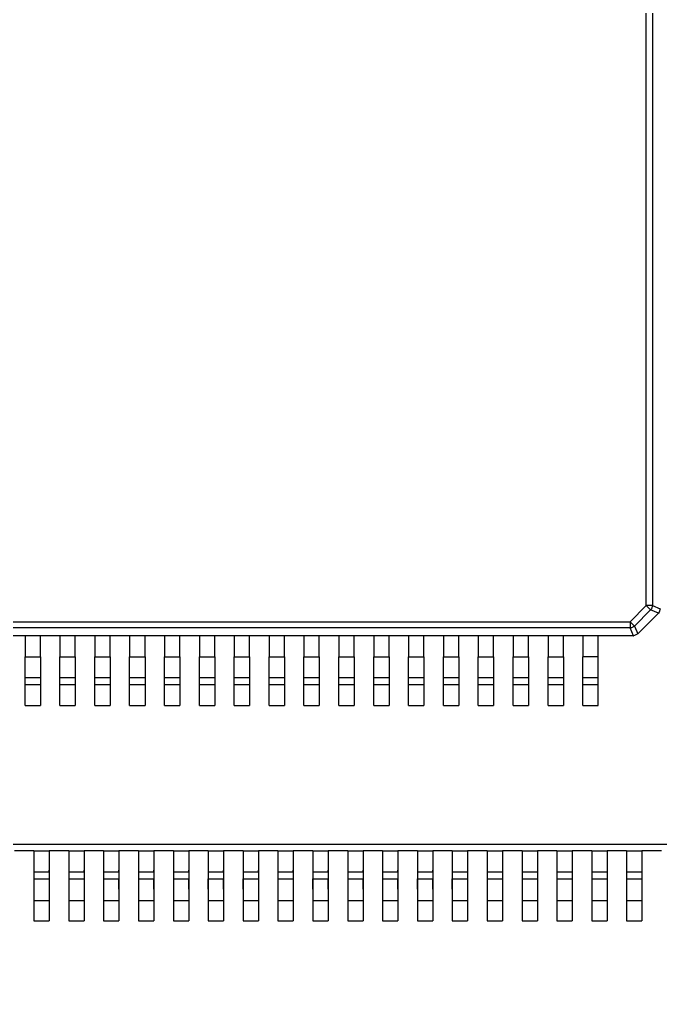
# Model space of a CAD drawing. Extents: x -54 to 54, y -54 to 54.
# Drawn here: x -30.45 to -21.27, y -7.08 to 7.07 of the extents above; entities that cross this region are included whole.
import ezdxf

# ---------------------------------------------------------------- set-up
doc = ezdxf.new("R2010")
doc.units = 0
doc.layers.get('0').update_dxf_attribs({"linetype": 'continuous'})

# ---------------------------------------------------------------- blocks, each defined once
blk = doc.blocks.new('PART__FEATURE102')
at = {"color": 0}
for p, q in [((-21.465, -1.332), (-21.465, 11.802)), ((-21.377, 11.802), (-21.377, -1.332)), ((-21.698, -1.565), (-21.465, -1.332)), ((-21.403, -1.394), (-21.636, -1.627)), ((-21.291, -1.441), (-21.403, -1.394)), ((-21.377, -1.332), (-21.265, -1.379)), ((-21.291, -1.441), (-21.589, -1.739)), ((-34.832, -1.565), (-21.698, -1.565)), ((-21.698, -1.653), (-34.832, -1.653)), ((-21.651, -1.765), (-21.698, -1.653)), ((-21.636, -1.627), (-21.589, -1.739)), ((-30.375, -1.765), (-30.655, -1.765)), ((-30.155, -1.765), (-30.375, -1.765)), ((-30.375, -1.765), (-30.375, -2.065)), ((-30.155, -2.065), (-30.155, -1.765)), ((-29.875, -1.765), (-30.155, -1.765)), ((-29.655, -1.765), (-29.875, -1.765)), ((-29.875, -1.765), (-29.875, -2.065)), ((-29.655, -2.065), (-29.655, -1.765)), ((-29.375, -1.765), (-29.655, -1.765)), ((-29.155, -1.765), (-29.375, -1.765)), ((-29.375, -1.765), (-29.375, -2.065)), ((-29.155, -2.065), (-29.155, -1.765)), ((-28.875, -1.765), (-29.155, -1.765)), ((-28.655, -1.765), (-28.875, -1.765)), ((-28.875, -1.765), (-28.875, -2.065)), ((-28.655, -2.065), (-28.655, -1.765)), ((-28.375, -1.765), (-28.655, -1.765)), ((-28.155, -1.765), (-28.375, -1.765)), ((-28.375, -1.765), (-28.375, -2.065)), ((-28.155, -2.065), (-28.155, -1.765)), ((-27.875, -1.765), (-28.155, -1.765)), ((-27.655, -1.765), (-27.875, -1.765)), ((-27.875, -1.765), (-27.875, -2.065)), ((-27.655, -2.065), (-27.655, -1.765)), ((-27.375, -1.765), (-27.655, -1.765)), ((-27.155, -1.765), (-27.375, -1.765)), ((-27.375, -1.765), (-27.375, -2.065)), ((-27.155, -2.065), (-27.155, -1.765)), ((-26.875, -1.765), (-27.155, -1.765)), ((-26.655, -1.765), (-26.875, -1.765)), ((-26.875, -1.765), (-26.875, -2.065)), ((-26.655, -2.065), (-26.655, -1.765)), ((-26.375, -1.765), (-26.655, -1.765)), ((-26.155, -1.765), (-26.375, -1.765)), ((-26.375, -1.765), (-26.375, -2.065)), ((-26.155, -2.065), (-26.155, -1.765)), ((-25.875, -1.765), (-26.155, -1.765)), ((-25.655, -1.765), (-25.875, -1.765)), ((-25.875, -1.765), (-25.875, -2.065)), ((-25.655, -2.065), (-25.655, -1.765)), ((-25.375, -1.765), (-25.655, -1.765)), ((-25.155, -1.765), (-25.375, -1.765)), ((-25.375, -1.765), (-25.375, -2.065)), ((-25.155, -2.065), (-25.155, -1.765)), ((-24.875, -1.765), (-25.155, -1.765)), ((-24.655, -1.765), (-24.875, -1.765)), ((-24.875, -1.765), (-24.875, -2.065)), ((-24.655, -2.065), (-24.655, -1.765)), ((-24.375, -1.765), (-24.655, -1.765)), ((-24.155, -1.765), (-24.375, -1.765)), ((-24.375, -1.765), (-24.375, -2.065)), ((-24.155, -2.065), (-24.155, -1.765)), ((-23.875, -1.765), (-24.155, -1.765)), ((-23.655, -1.765), (-23.875, -1.765)), ((-23.875, -1.765), (-23.875, -2.065)), ((-23.655, -2.065), (-23.655, -1.765)), ((-23.375, -1.765), (-23.655, -1.765)), ((-23.155, -1.765), (-23.375, -1.765)), ((-23.375, -1.765), (-23.375, -2.065)), ((-23.155, -2.065), (-23.155, -1.765)), ((-22.875, -1.765), (-23.155, -1.765)), ((-22.655, -1.765), (-22.875, -1.765)), ((-22.875, -1.765), (-22.875, -2.065)), ((-22.655, -2.065), (-22.655, -1.765)), ((-22.375, -1.765), (-22.655, -1.765)), ((-22.155, -1.765), (-22.375, -1.765)), ((-22.375, -1.765), (-22.375, -2.065)), ((-22.155, -2.065), (-22.155, -1.765)), ((-21.652, -1.765), (-22.155, -1.765)), ((-30.375, -2.065), (-30.155, -2.065)), ((-29.875, -2.065), (-29.655, -2.065)), ((-29.375, -2.065), (-29.155, -2.065)), ((-28.875, -2.065), (-28.655, -2.065)), ((-28.375, -2.065), (-28.155, -2.065)), ((-27.875, -2.065), (-27.655, -2.065)), ((-27.375, -2.065), (-27.155, -2.065)), ((-26.875, -2.065), (-26.655, -2.065)), ((-26.375, -2.065), (-26.155, -2.065)), ((-25.875, -2.065), (-25.655, -2.065)), ((-25.375, -2.065), (-25.155, -2.065)), ((-24.875, -2.065), (-24.655, -2.065)), ((-24.375, -2.065), (-24.155, -2.065)), ((-23.875, -2.065), (-23.655, -2.065)), ((-23.375, -2.065), (-23.155, -2.065)), ((-22.875, -2.065), (-22.655, -2.065)), ((-22.155, -2.065), (-22.375, -2.065)), ((-30.375, -2.365), (-30.155, -2.365)), ((-29.875, -2.365), (-29.655, -2.365)), ((-29.375, -2.365), (-29.155, -2.365)), ((-28.875, -2.365), (-28.655, -2.365)), ((-28.375, -2.365), (-28.155, -2.365)), ((-27.875, -2.365), (-27.655, -2.365)), ((-27.375, -2.365), (-27.155, -2.365)), ((-26.875, -2.365), (-26.655, -2.365)), ((-26.375, -2.365), (-26.155, -2.365)), ((-25.875, -2.365), (-25.655, -2.365)), ((-25.375, -2.365), (-25.155, -2.365)), ((-24.875, -2.365), (-24.655, -2.365)), ((-24.375, -2.365), (-24.155, -2.365)), ((-23.875, -2.365), (-23.655, -2.365)), ((-23.375, -2.365), (-23.155, -2.365)), ((-23.375, -2.365), (-23.155, -2.365)), ((-22.875, -2.365), (-22.655, -2.365)), ((-22.875, -2.365), (-22.655, -2.365)), ((-22.375, -2.365), (-22.155, -2.365)), ((-22.375, -2.365), (-22.155, -2.365)), ((-30.375, -2.765), (-30.375, -2.465)), ((-30.375, -2.465), (-30.155, -2.465)), ((-30.155, -2.465), (-30.155, -2.765)), ((-29.875, -2.765), (-29.875, -2.465)), ((-29.875, -2.465), (-29.655, -2.465)), ((-29.655, -2.465), (-29.655, -2.765)), ((-29.375, -2.765), (-29.375, -2.465)), ((-29.375, -2.465), (-29.155, -2.465)), ((-29.155, -2.465), (-29.155, -2.765)), ((-28.875, -2.765), (-28.875, -2.465)), ((-28.875, -2.465), (-28.655, -2.465)), ((-28.655, -2.465), (-28.655, -2.765)), ((-28.375, -2.765), (-28.375, -2.465)), ((-28.375, -2.465), (-28.155, -2.465)), ((-28.155, -2.465), (-28.155, -2.765)), ((-27.875, -2.765), (-27.875, -2.465)), ((-27.875, -2.465), (-27.655, -2.465)), ((-27.655, -2.465), (-27.655, -2.765)), ((-27.375, -2.765), (-27.375, -2.465)), ((-27.375, -2.465), (-27.155, -2.465)), ((-27.155, -2.465), (-27.155, -2.765)), ((-26.875, -2.765), (-26.875, -2.465)), ((-26.875, -2.465), (-26.655, -2.465)), ((-26.655, -2.465), (-26.655, -2.765)), ((-26.375, -2.765), (-26.375, -2.465)), ((-26.375, -2.465), (-26.155, -2.465)), ((-26.155, -2.465), (-26.155, -2.765)), ((-25.875, -2.765), (-25.875, -2.465)), ((-25.875, -2.465), (-25.655, -2.465)), ((-25.655, -2.465), (-25.655, -2.765)), ((-25.375, -2.765), (-25.375, -2.465)), ((-25.375, -2.465), (-25.155, -2.465)), ((-25.155, -2.465), (-25.155, -2.765)), ((-24.875, -2.765), (-24.875, -2.465)), ((-24.875, -2.465), (-24.655, -2.465)), ((-24.655, -2.465), (-24.655, -2.765)), ((-24.375, -2.765), (-24.375, -2.465)), ((-24.375, -2.465), (-24.155, -2.465)), ((-24.155, -2.465), (-24.155, -2.765)), ((-23.875, -2.765), (-23.875, -2.465)), ((-23.875, -2.465), (-23.655, -2.465)), ((-23.655, -2.465), (-23.655, -2.765)), ((-23.375, -2.765), (-23.375, -2.465)), ((-23.375, -2.465), (-23.155, -2.465)), ((-23.155, -2.465), (-23.155, -2.765)), ((-22.875, -2.765), (-22.875, -2.465)), ((-22.875, -2.465), (-22.655, -2.465)), ((-22.655, -2.465), (-22.655, -2.765)), ((-22.375, -2.765), (-22.375, -2.465)), ((-22.375, -2.465), (-22.155, -2.465)), ((-22.155, -2.765), (-22.155, -2.465)), ((-30.375, -2.765), (-30.155, -2.765)), ((-29.875, -2.765), (-29.655, -2.765)), ((-29.375, -2.765), (-29.155, -2.765)), ((-28.875, -2.765), (-28.655, -2.765)), ((-28.375, -2.765), (-28.155, -2.765)), ((-27.875, -2.765), (-27.655, -2.765)), ((-27.375, -2.765), (-27.155, -2.765)), ((-26.875, -2.765), (-26.655, -2.765)), ((-26.375, -2.765), (-26.155, -2.765)), ((-25.875, -2.765), (-25.655, -2.765)), ((-25.375, -2.765), (-25.155, -2.765)), ((-24.875, -2.765), (-24.655, -2.765)), ((-24.375, -2.765), (-24.155, -2.765)), ((-23.875, -2.765), (-23.655, -2.765)), ((-23.375, -2.765), (-23.155, -2.765)), ((-22.875, -2.765), (-22.655, -2.765)), ((-22.375, -2.765), (-22.155, -2.765))]:
    blk.add_line(p, q, dxfattribs=at)
for points in [[(-21.377, -1.332), (-21.427, -1.332), (-21.465, -1.332)], [(-21.465, -1.332), (-21.43, -1.367), (-21.403, -1.394)], [(-21.377, -1.332), (-21.391, -1.379), (-21.403, -1.394)], [(-21.265, -1.379), (-21.279, -1.426), (-21.291, -1.441)], [(-21.265, -1.379), (-21.265, -1.378)], [(-21.291, -1.441), (-21.291, -1.441)], [(-21.698, -1.565), (-21.698, -1.615), (-21.698, -1.653)], [(-21.636, -1.627), (-21.671, -1.591), (-21.698, -1.565)], [(-21.636, -1.627), (-21.679, -1.65), (-21.698, -1.653)], [(-21.652, -1.765), (-21.651, -1.765)], [(-21.589, -1.739), (-21.633, -1.763), (-21.651, -1.765)], [(-21.589, -1.739), (-21.589, -1.739)], [(-30.375, -2.365), (-30.375, -2.315), (-30.375, -2.265), (-30.375, -2.215), (-30.375, -2.165), (-30.375, -2.115), (-30.375, -2.065)], [(-30.155, -2.065), (-30.155, -2.115), (-30.155, -2.165), (-30.155, -2.215), (-30.155, -2.265), (-30.155, -2.315), (-30.155, -2.365)], [(-29.875, -2.365), (-29.875, -2.315), (-29.875, -2.265), (-29.875, -2.215), (-29.875, -2.165), (-29.875, -2.115), (-29.875, -2.065)], [(-29.655, -2.065), (-29.655, -2.115), (-29.655, -2.165), (-29.655, -2.215), (-29.655, -2.265), (-29.655, -2.315), (-29.655, -2.365)], [(-29.375, -2.365), (-29.375, -2.315), (-29.375, -2.265), (-29.375, -2.215), (-29.375, -2.165), (-29.375, -2.115), (-29.375, -2.065)], [(-29.155, -2.065), (-29.155, -2.115), (-29.155, -2.165), (-29.155, -2.215), (-29.155, -2.265), (-29.155, -2.315), (-29.155, -2.365)], [(-28.875, -2.365), (-28.875, -2.315), (-28.875, -2.265), (-28.875, -2.215), (-28.875, -2.165), (-28.875, -2.115), (-28.875, -2.065)], [(-28.655, -2.065), (-28.655, -2.115), (-28.655, -2.165), (-28.655, -2.215), (-28.655, -2.265), (-28.655, -2.315), (-28.655, -2.365)], [(-28.375, -2.365), (-28.375, -2.315), (-28.375, -2.265), (-28.375, -2.215), (-28.375, -2.165), (-28.375, -2.115), (-28.375, -2.065)], [(-28.155, -2.065), (-28.155, -2.115), (-28.155, -2.165), (-28.155, -2.215), (-28.155, -2.265), (-28.155, -2.315), (-28.155, -2.365)], [(-27.875, -2.365), (-27.875, -2.315), (-27.875, -2.265), (-27.875, -2.215), (-27.875, -2.165), (-27.875, -2.115), (-27.875, -2.065)], [(-27.655, -2.065), (-27.655, -2.115), (-27.655, -2.165), (-27.655, -2.215), (-27.655, -2.265), (-27.655, -2.315), (-27.655, -2.365)], [(-27.375, -2.365), (-27.375, -2.315), (-27.375, -2.265), (-27.375, -2.215), (-27.375, -2.165), (-27.375, -2.115), (-27.375, -2.065)], [(-27.155, -2.065), (-27.155, -2.115), (-27.155, -2.165), (-27.155, -2.215), (-27.155, -2.265), (-27.155, -2.315), (-27.155, -2.365)], [(-26.875, -2.365), (-26.875, -2.315), (-26.875, -2.265), (-26.875, -2.215), (-26.875, -2.165), (-26.875, -2.115), (-26.875, -2.065)], [(-26.655, -2.065), (-26.655, -2.115), (-26.655, -2.165), (-26.655, -2.215), (-26.655, -2.265), (-26.655, -2.315), (-26.655, -2.365)], [(-26.375, -2.365), (-26.375, -2.315), (-26.375, -2.265), (-26.375, -2.215), (-26.375, -2.165), (-26.375, -2.115), (-26.375, -2.065)], [(-26.155, -2.065), (-26.155, -2.115), (-26.155, -2.165), (-26.155, -2.215), (-26.155, -2.265), (-26.155, -2.315), (-26.155, -2.365)], [(-25.875, -2.365), (-25.875, -2.315), (-25.875, -2.265), (-25.875, -2.215), (-25.875, -2.165), (-25.875, -2.115), (-25.875, -2.065)], [(-25.655, -2.065), (-25.655, -2.115), (-25.655, -2.165), (-25.655, -2.215), (-25.655, -2.265), (-25.655, -2.315), (-25.655, -2.365)], [(-25.375, -2.365), (-25.375, -2.315), (-25.375, -2.265), (-25.375, -2.215), (-25.375, -2.165), (-25.375, -2.115), (-25.375, -2.065)], [(-25.155, -2.065), (-25.155, -2.115), (-25.155, -2.165), (-25.155, -2.215), (-25.155, -2.265), (-25.155, -2.315), (-25.155, -2.365)], [(-24.875, -2.365), (-24.875, -2.315), (-24.875, -2.265), (-24.875, -2.215), (-24.875, -2.165), (-24.875, -2.115), (-24.875, -2.065)], [(-24.655, -2.065), (-24.655, -2.115), (-24.655, -2.165), (-24.655, -2.215), (-24.655, -2.265), (-24.655, -2.315), (-24.655, -2.365)], [(-24.375, -2.365), (-24.375, -2.315), (-24.375, -2.265), (-24.375, -2.215), (-24.375, -2.165), (-24.375, -2.115), (-24.375, -2.065)], [(-24.155, -2.065), (-24.155, -2.115), (-24.155, -2.165), (-24.155, -2.215), (-24.155, -2.265), (-24.155, -2.315), (-24.155, -2.365)], [(-23.875, -2.365), (-23.875, -2.315), (-23.875, -2.265), (-23.875, -2.215), (-23.875, -2.165), (-23.875, -2.115), (-23.875, -2.065)], [(-23.655, -2.065), (-23.655, -2.115), (-23.655, -2.165), (-23.655, -2.215), (-23.655, -2.265), (-23.655, -2.315), (-23.655, -2.365)], [(-23.375, -2.365), (-23.375, -2.315), (-23.375, -2.265), (-23.375, -2.215), (-23.375, -2.165), (-23.375, -2.115), (-23.375, -2.065)], [(-23.155, -2.065), (-23.155, -2.115), (-23.155, -2.165), (-23.155, -2.215), (-23.155, -2.265), (-23.155, -2.315), (-23.155, -2.365)], [(-22.875, -2.365), (-22.875, -2.315), (-22.875, -2.265), (-22.875, -2.215), (-22.875, -2.165), (-22.875, -2.115), (-22.875, -2.065)], [(-22.655, -2.065), (-22.655, -2.115), (-22.655, -2.165), (-22.655, -2.215), (-22.655, -2.265), (-22.655, -2.315), (-22.655, -2.365)], [(-22.375, -2.365), (-22.375, -2.315), (-22.375, -2.265), (-22.375, -2.215), (-22.375, -2.165), (-22.375, -2.115), (-22.375, -2.065)], [(-22.155, -2.365), (-22.155, -2.315), (-22.155, -2.265), (-22.155, -2.215), (-22.155, -2.165), (-22.155, -2.115), (-22.155, -2.065)], [(-30.375, -2.465), (-30.375, -2.415), (-30.375, -2.365)], [(-30.155, -2.365), (-30.155, -2.415), (-30.155, -2.465)], [(-29.875, -2.465), (-29.875, -2.415), (-29.875, -2.365)], [(-29.655, -2.365), (-29.655, -2.415), (-29.655, -2.465)], [(-29.375, -2.465), (-29.375, -2.415), (-29.375, -2.365)], [(-29.155, -2.365), (-29.155, -2.415), (-29.155, -2.465)], [(-28.875, -2.465), (-28.875, -2.415), (-28.875, -2.365)], [(-28.655, -2.365), (-28.655, -2.415), (-28.655, -2.465)], [(-28.375, -2.465), (-28.375, -2.415), (-28.375, -2.365)], [(-28.155, -2.365), (-28.155, -2.415), (-28.155, -2.465)], [(-27.875, -2.465), (-27.875, -2.415), (-27.875, -2.365)], [(-27.655, -2.365), (-27.655, -2.415), (-27.655, -2.465)], [(-27.375, -2.465), (-27.375, -2.415), (-27.375, -2.365)], [(-27.155, -2.365), (-27.155, -2.415), (-27.155, -2.465)], [(-26.875, -2.465), (-26.875, -2.415), (-26.875, -2.365)], [(-26.655, -2.365), (-26.655, -2.415), (-26.655, -2.465)], [(-26.375, -2.465), (-26.375, -2.415), (-26.375, -2.365)], [(-26.155, -2.365), (-26.155, -2.415), (-26.155, -2.465)], [(-25.875, -2.465), (-25.875, -2.415), (-25.875, -2.365)], [(-25.655, -2.365), (-25.655, -2.415), (-25.655, -2.465)], [(-25.375, -2.465), (-25.375, -2.415), (-25.375, -2.365)], [(-25.155, -2.365), (-25.155, -2.415), (-25.155, -2.465)], [(-24.875, -2.465), (-24.875, -2.415), (-24.875, -2.365)], [(-24.655, -2.365), (-24.655, -2.415), (-24.655, -2.465)], [(-24.375, -2.465), (-24.375, -2.415), (-24.375, -2.365)], [(-24.155, -2.365), (-24.155, -2.415), (-24.155, -2.465)], [(-23.875, -2.465), (-23.875, -2.415), (-23.875, -2.365)], [(-23.655, -2.365), (-23.655, -2.415), (-23.655, -2.465)], [(-23.375, -2.465), (-23.375, -2.415), (-23.375, -2.365)], [(-23.155, -2.365), (-23.155, -2.415), (-23.155, -2.465)], [(-22.875, -2.465), (-22.875, -2.415), (-22.875, -2.365)], [(-22.655, -2.365), (-22.655, -2.415), (-22.655, -2.465)], [(-22.375, -2.465), (-22.375, -2.415), (-22.375, -2.365)], [(-22.155, -2.465), (-22.155, -2.415), (-22.155, -2.365)]]:
    blk.add_lwpolyline(points, dxfattribs=at)
blk = doc.blocks.new('PART__FEATURE015')
at = {"color": 0}
for p, q in [((-37.763, -4.754), (-18.988, -4.754)), ((-30.248, -4.851), (-30.528, -4.851)), ((-30.248, -4.851), (-30.028, -4.851)), ((-30.248, -4.851), (-30.248, -5.151)), ((-29.748, -4.851), (-30.028, -4.851)), ((-30.028, -4.851), (-30.028, -5.151)), ((-29.748, -4.851), (-29.528, -4.851)), ((-29.748, -4.851), (-29.748, -5.151)), ((-29.248, -4.851), (-29.528, -4.851)), ((-29.528, -4.851), (-29.528, -5.151)), ((-29.248, -4.851), (-29.028, -4.851)), ((-29.248, -4.851), (-29.248, -5.151)), ((-28.748, -4.851), (-29.028, -4.851)), ((-29.028, -4.851), (-29.028, -5.151)), ((-28.748, -4.851), (-28.528, -4.851)), ((-28.748, -4.851), (-28.748, -5.151)), ((-28.248, -4.851), (-28.528, -4.851)), ((-28.528, -4.851), (-28.528, -5.151)), ((-28.248, -4.851), (-28.028, -4.851)), ((-28.248, -4.851), (-28.248, -5.151)), ((-27.748, -4.851), (-28.028, -4.851)), ((-28.028, -4.851), (-28.028, -5.151)), ((-27.748, -4.851), (-27.528, -4.851)), ((-27.748, -4.851), (-27.748, -5.151)), ((-27.248, -4.851), (-27.528, -4.851)), ((-27.528, -4.851), (-27.528, -5.151)), ((-27.248, -4.851), (-27.028, -4.851)), ((-27.248, -4.851), (-27.248, -5.151)), ((-26.748, -4.851), (-27.028, -4.851)), ((-27.028, -4.851), (-27.028, -5.151)), ((-26.748, -4.851), (-26.528, -4.851)), ((-26.748, -4.851), (-26.748, -5.151)), ((-26.248, -4.851), (-26.528, -4.851)), ((-26.528, -4.851), (-26.528, -5.151)), ((-26.248, -4.851), (-26.028, -4.851)), ((-26.248, -4.851), (-26.248, -5.151)), ((-25.748, -4.851), (-26.028, -4.851)), ((-26.028, -4.851), (-26.028, -5.151)), ((-25.748, -4.851), (-25.528, -4.851)), ((-25.748, -4.851), (-25.748, -5.151)), ((-25.248, -4.851), (-25.528, -4.851)), ((-25.528, -4.851), (-25.528, -5.151)), ((-25.248, -4.851), (-25.028, -4.851)), ((-25.248, -4.851), (-25.248, -5.151)), ((-24.748, -4.851), (-25.028, -4.851)), ((-25.028, -4.851), (-25.028, -5.151)), ((-24.748, -4.851), (-24.528, -4.851)), ((-24.748, -4.851), (-24.748, -5.151)), ((-24.248, -4.851), (-24.528, -4.851)), ((-24.528, -4.851), (-24.528, -5.151)), ((-24.248, -4.851), (-24.028, -4.851)), ((-24.248, -4.851), (-24.248, -5.151)), ((-23.748, -4.851), (-24.028, -4.851)), ((-24.028, -4.851), (-24.028, -5.151)), ((-23.748, -4.851), (-23.528, -4.851)), ((-23.748, -4.851), (-23.748, -5.151)), ((-23.248, -4.851), (-23.528, -4.851)), ((-23.528, -4.851), (-23.528, -5.151)), ((-23.248, -4.851), (-23.028, -4.851)), ((-23.248, -4.851), (-23.248, -5.151)), ((-22.748, -4.851), (-23.028, -4.851)), ((-23.028, -4.851), (-23.028, -5.151)), ((-22.748, -4.851), (-22.528, -4.851)), ((-22.748, -4.851), (-22.748, -5.151)), ((-22.248, -4.851), (-22.528, -4.851)), ((-22.528, -4.851), (-22.528, -5.151)), ((-22.248, -4.851), (-22.028, -4.851)), ((-22.248, -4.851), (-22.248, -5.151)), ((-21.748, -4.851), (-22.028, -4.851)), ((-22.028, -4.851), (-22.028, -5.151)), ((-21.748, -4.851), (-21.528, -4.851)), ((-21.748, -4.851), (-21.748, -5.151)), ((-21.248, -4.851), (-21.528, -4.851)), ((-21.528, -4.851), (-21.528, -5.151)), ((-30.248, -5.151), (-30.028, -5.151)), ((-29.748, -5.151), (-29.528, -5.151)), ((-29.248, -5.151), (-29.028, -5.151)), ((-28.748, -5.151), (-28.528, -5.151)), ((-28.248, -5.151), (-28.028, -5.151)), ((-27.748, -5.151), (-27.528, -5.151)), ((-27.248, -5.151), (-27.028, -5.151)), ((-26.748, -5.151), (-26.528, -5.151)), ((-26.248, -5.151), (-26.028, -5.151)), ((-25.748, -5.151), (-25.528, -5.151)), ((-25.248, -5.151), (-25.028, -5.151)), ((-24.748, -5.151), (-24.528, -5.151)), ((-24.248, -5.151), (-24.028, -5.151)), ((-23.748, -5.151), (-23.528, -5.151)), ((-23.248, -5.151), (-23.028, -5.151)), ((-22.748, -5.151), (-22.528, -5.151)), ((-22.248, -5.151), (-22.028, -5.151)), ((-21.748, -5.151), (-21.528, -5.151)), ((-30.248, -5.251), (-30.028, -5.251)), ((-30.248, -5.251), (-30.028, -5.251)), ((-29.748, -5.251), (-29.528, -5.251)), ((-29.748, -5.251), (-29.528, -5.251)), ((-29.248, -5.251), (-29.028, -5.251)), ((-29.248, -5.251), (-29.028, -5.251)), ((-28.748, -5.251), (-28.528, -5.251)), ((-28.748, -5.251), (-28.528, -5.251)), ((-28.248, -5.251), (-28.028, -5.251)), ((-28.248, -5.251), (-28.028, -5.251)), ((-27.748, -5.251), (-27.528, -5.251)), ((-27.748, -5.251), (-27.528, -5.251)), ((-27.248, -5.251), (-27.028, -5.251)), ((-27.248, -5.251), (-27.028, -5.251)), ((-26.748, -5.251), (-26.528, -5.251)), ((-26.748, -5.251), (-26.528, -5.251)), ((-26.248, -5.251), (-26.028, -5.251)), ((-26.248, -5.251), (-26.028, -5.251)), ((-25.748, -5.251), (-25.528, -5.251)), ((-25.748, -5.251), (-25.528, -5.251)), ((-25.248, -5.251), (-25.028, -5.251)), ((-25.248, -5.251), (-25.028, -5.251)), ((-24.748, -5.251), (-24.528, -5.251)), ((-24.748, -5.251), (-24.528, -5.251)), ((-24.248, -5.251), (-24.028, -5.251)), ((-24.248, -5.251), (-24.028, -5.251)), ((-23.748, -5.251), (-23.528, -5.251)), ((-23.748, -5.251), (-23.528, -5.251)), ((-23.248, -5.251), (-23.028, -5.251)), ((-23.248, -5.251), (-23.028, -5.251)), ((-22.748, -5.251), (-22.528, -5.251)), ((-22.748, -5.251), (-22.528, -5.251)), ((-22.248, -5.251), (-22.028, -5.251)), ((-22.248, -5.251), (-22.028, -5.251)), ((-21.748, -5.251), (-21.528, -5.251)), ((-21.748, -5.251), (-21.528, -5.251)), ((-30.248, -5.561), (-30.248, -5.851)), ((-30.248, -5.561), (-30.028, -5.561)), ((-30.028, -5.561), (-30.028, -5.851)), ((-29.748, -5.561), (-29.748, -5.851)), ((-29.748, -5.561), (-29.528, -5.561)), ((-29.528, -5.561), (-29.528, -5.851)), ((-29.248, -5.561), (-29.248, -5.851)), ((-29.248, -5.561), (-29.028, -5.561)), ((-29.028, -5.561), (-29.028, -5.851)), ((-28.748, -5.561), (-28.748, -5.851)), ((-28.748, -5.561), (-28.528, -5.561)), ((-28.528, -5.561), (-28.528, -5.851)), ((-28.248, -5.561), (-28.248, -5.851)), ((-28.248, -5.561), (-28.028, -5.561)), ((-28.028, -5.561), (-28.028, -5.851)), ((-27.748, -5.561), (-27.748, -5.851)), ((-27.748, -5.561), (-27.528, -5.561)), ((-27.528, -5.561), (-27.528, -5.851)), ((-27.248, -5.561), (-27.248, -5.851)), ((-27.248, -5.561), (-27.028, -5.561)), ((-27.028, -5.561), (-27.028, -5.851)), ((-26.748, -5.561), (-26.748, -5.851)), ((-26.748, -5.561), (-26.528, -5.561)), ((-26.528, -5.561), (-26.528, -5.851)), ((-26.248, -5.561), (-26.248, -5.851)), ((-26.248, -5.561), (-26.028, -5.561)), ((-26.028, -5.561), (-26.028, -5.851)), ((-25.748, -5.561), (-25.748, -5.851)), ((-25.748, -5.561), (-25.528, -5.561)), ((-25.528, -5.561), (-25.528, -5.851)), ((-25.248, -5.561), (-25.248, -5.851)), ((-25.248, -5.561), (-25.028, -5.561)), ((-25.028, -5.561), (-25.028, -5.851)), ((-24.748, -5.561), (-24.748, -5.851)), ((-24.748, -5.561), (-24.528, -5.561)), ((-24.528, -5.561), (-24.528, -5.851)), ((-24.248, -5.561), (-24.248, -5.851)), ((-24.248, -5.561), (-24.028, -5.561)), ((-24.028, -5.561), (-24.028, -5.851)), ((-23.748, -5.561), (-23.748, -5.851)), ((-23.748, -5.561), (-23.528, -5.561)), ((-23.528, -5.561), (-23.528, -5.851)), ((-23.248, -5.561), (-23.248, -5.851)), ((-23.248, -5.561), (-23.028, -5.561)), ((-23.028, -5.561), (-23.028, -5.851)), ((-22.748, -5.561), (-22.748, -5.851)), ((-22.748, -5.561), (-22.528, -5.561)), ((-22.528, -5.561), (-22.528, -5.851)), ((-22.248, -5.561), (-22.248, -5.851)), ((-22.248, -5.561), (-22.028, -5.561)), ((-22.028, -5.561), (-22.028, -5.851)), ((-21.748, -5.561), (-21.748, -5.851)), ((-21.748, -5.561), (-21.528, -5.561)), ((-21.528, -5.561), (-21.528, -5.851)), ((-30.248, -5.851), (-30.028, -5.851)), ((-29.748, -5.851), (-29.528, -5.851)), ((-29.248, -5.851), (-29.028, -5.851)), ((-28.748, -5.851), (-28.528, -5.851)), ((-28.248, -5.851), (-28.028, -5.851)), ((-27.748, -5.851), (-27.528, -5.851)), ((-27.248, -5.851), (-27.028, -5.851)), ((-26.748, -5.851), (-26.528, -5.851)), ((-26.248, -5.851), (-26.028, -5.851)), ((-25.748, -5.851), (-25.528, -5.851)), ((-25.248, -5.851), (-25.028, -5.851)), ((-24.748, -5.851), (-24.528, -5.851)), ((-24.248, -5.851), (-24.028, -5.851)), ((-23.748, -5.851), (-23.528, -5.851)), ((-23.248, -5.851), (-23.028, -5.851)), ((-22.748, -5.851), (-22.528, -5.851)), ((-22.248, -5.851), (-22.028, -5.851)), ((-21.748, -5.851), (-21.528, -5.851))]:
    blk.add_line(p, q, dxfattribs=at)
for points in [[(-30.248, -5.151), (-30.248, -5.201), (-30.248, -5.251)], [(-30.028, -5.151), (-30.028, -5.128)], [(-30.028, -5.151), (-30.028, -5.201), (-30.028, -5.251)], [(-29.748, -5.151), (-29.748, -5.201), (-29.748, -5.251)], [(-29.528, -5.151), (-29.528, -5.128)], [(-29.528, -5.151), (-29.528, -5.201), (-29.528, -5.251)], [(-29.248, -5.151), (-29.248, -5.201), (-29.248, -5.251)], [(-29.028, -5.151), (-29.028, -5.128)], [(-29.028, -5.151), (-29.028, -5.201), (-29.028, -5.251)], [(-28.748, -5.151), (-28.748, -5.201), (-28.748, -5.251)], [(-28.528, -5.151), (-28.528, -5.128)], [(-28.528, -5.151), (-28.528, -5.201), (-28.528, -5.251)], [(-28.248, -5.151), (-28.248, -5.201), (-28.248, -5.251)], [(-28.028, -5.151), (-28.028, -5.128)], [(-28.028, -5.151), (-28.028, -5.201), (-28.028, -5.251)], [(-27.748, -5.151), (-27.748, -5.201), (-27.748, -5.251)], [(-27.528, -5.151), (-27.528, -5.128)], [(-27.528, -5.151), (-27.528, -5.201), (-27.528, -5.251)], [(-27.248, -5.151), (-27.248, -5.201), (-27.248, -5.251)], [(-27.028, -5.151), (-27.028, -5.128)], [(-27.028, -5.151), (-27.028, -5.201), (-27.028, -5.251)], [(-26.748, -5.151), (-26.748, -5.201), (-26.748, -5.251)], [(-26.528, -5.151), (-26.528, -5.128)], [(-26.528, -5.151), (-26.528, -5.201), (-26.528, -5.251)], [(-26.248, -5.151), (-26.248, -5.201), (-26.248, -5.251)], [(-26.028, -5.151), (-26.028, -5.128)], [(-26.028, -5.151), (-26.028, -5.201), (-26.028, -5.251)], [(-25.748, -5.151), (-25.748, -5.201), (-25.748, -5.251)], [(-25.528, -5.151), (-25.528, -5.128)], [(-25.528, -5.151), (-25.528, -5.201), (-25.528, -5.251)], [(-25.248, -5.151), (-25.248, -5.201), (-25.248, -5.251)], [(-25.028, -5.151), (-25.028, -5.128)], [(-25.028, -5.151), (-25.028, -5.201), (-25.028, -5.251)], [(-24.748, -5.151), (-24.748, -5.201), (-24.748, -5.251)], [(-24.528, -5.151), (-24.528, -5.128)], [(-24.528, -5.151), (-24.528, -5.201), (-24.528, -5.251)], [(-24.248, -5.151), (-24.248, -5.201), (-24.248, -5.251)], [(-24.028, -5.151), (-24.028, -5.201), (-24.028, -5.251)], [(-23.748, -5.151), (-23.748, -5.201), (-23.748, -5.251)], [(-23.528, -5.151), (-23.528, -5.201), (-23.528, -5.251)], [(-23.248, -5.151), (-23.248, -5.201), (-23.248, -5.251)], [(-23.028, -5.151), (-23.028, -5.201), (-23.028, -5.251)], [(-22.748, -5.151), (-22.748, -5.201), (-22.748, -5.251)], [(-22.528, -5.151), (-22.528, -5.201), (-22.528, -5.251)], [(-22.248, -5.151), (-22.248, -5.201), (-22.248, -5.251)], [(-22.028, -5.151), (-22.028, -5.201), (-22.028, -5.251)], [(-21.748, -5.151), (-21.748, -5.201), (-21.748, -5.251)], [(-21.528, -5.151), (-21.528, -5.201), (-21.528, -5.251)], [(-30.248, -5.251), (-30.248, -5.301), (-30.248, -5.351), (-30.248, -5.401), (-30.248, -5.451), (-30.248, -5.501), (-30.248, -5.551), (-30.248, -5.561)], [(-30.248, -5.251), (-30.248, -5.251)], [(-30.028, -5.251), (-30.028, -5.301), (-30.028, -5.351), (-30.028, -5.401), (-30.028, -5.451), (-30.028, -5.501), (-30.028, -5.551), (-30.028, -5.561)], [(-30.028, -5.251), (-30.028, -5.251)], [(-29.748, -5.251), (-29.748, -5.301), (-29.748, -5.351), (-29.748, -5.401), (-29.748, -5.451), (-29.748, -5.501), (-29.748, -5.551), (-29.748, -5.561)], [(-29.748, -5.251), (-29.748, -5.251)], [(-29.528, -5.251), (-29.528, -5.301), (-29.528, -5.351), (-29.528, -5.401), (-29.528, -5.451), (-29.528, -5.501), (-29.528, -5.551), (-29.528, -5.561)], [(-29.528, -5.251), (-29.528, -5.251)], [(-29.248, -5.251), (-29.248, -5.301), (-29.248, -5.351), (-29.248, -5.401), (-29.248, -5.451), (-29.248, -5.501), (-29.248, -5.551), (-29.248, -5.561)], [(-29.248, -5.251), (-29.248, -5.251)], [(-29.028, -5.401), (-29.028, -5.351), (-29.028, -5.301), (-29.028, -5.251)], [(-29.028, -5.251), (-29.028, -5.301), (-29.028, -5.351), (-29.028, -5.401), (-29.028, -5.451), (-29.028, -5.501), (-29.028, -5.551), (-29.028, -5.561)], [(-29.028, -5.251), (-29.028, -5.251)], [(-28.748, -5.251), (-28.748, -5.301), (-28.748, -5.351), (-28.748, -5.401), (-28.748, -5.451), (-28.748, -5.501), (-28.748, -5.551), (-28.748, -5.561)], [(-28.748, -5.251), (-28.748, -5.251)], [(-28.528, -5.401), (-28.528, -5.351), (-28.528, -5.301), (-28.528, -5.251)], [(-28.528, -5.251), (-28.528, -5.301), (-28.528, -5.351), (-28.528, -5.401), (-28.528, -5.451), (-28.528, -5.501), (-28.528, -5.551), (-28.528, -5.561)], [(-28.528, -5.251), (-28.528, -5.251)], [(-28.248, -5.251), (-28.248, -5.301), (-28.248, -5.351), (-28.248, -5.401), (-28.248, -5.451), (-28.248, -5.501), (-28.248, -5.551), (-28.248, -5.561)], [(-28.248, -5.251), (-28.248, -5.251)], [(-28.028, -5.401), (-28.028, -5.351), (-28.028, -5.301), (-28.028, -5.251)], [(-28.028, -5.251), (-28.028, -5.301), (-28.028, -5.351), (-28.028, -5.401), (-28.028, -5.451), (-28.028, -5.501), (-28.028, -5.551), (-28.028, -5.561)], [(-28.028, -5.251), (-28.028, -5.251)], [(-27.748, -5.401), (-27.748, -5.351), (-27.748, -5.301), (-27.748, -5.251)], [(-27.748, -5.251), (-27.748, -5.301), (-27.748, -5.351), (-27.748, -5.401), (-27.748, -5.451), (-27.748, -5.501), (-27.748, -5.551), (-27.748, -5.561)], [(-27.748, -5.251), (-27.748, -5.251)], [(-27.528, -5.401), (-27.528, -5.351), (-27.528, -5.301), (-27.528, -5.251)], [(-27.528, -5.251), (-27.528, -5.301), (-27.528, -5.351), (-27.528, -5.401), (-27.528, -5.451), (-27.528, -5.501), (-27.528, -5.551), (-27.528, -5.561)], [(-27.528, -5.251), (-27.528, -5.251)], [(-27.248, -5.401), (-27.248, -5.351), (-27.248, -5.301), (-27.248, -5.251)], [(-27.248, -5.251), (-27.248, -5.301), (-27.248, -5.351), (-27.248, -5.401), (-27.248, -5.451), (-27.248, -5.501), (-27.248, -5.551), (-27.248, -5.561)], [(-27.248, -5.251), (-27.248, -5.251)], [(-27.028, -5.251), (-27.028, -5.301), (-27.028, -5.351), (-27.028, -5.401), (-27.028, -5.451), (-27.028, -5.501), (-27.028, -5.551), (-27.028, -5.561)], [(-27.028, -5.251), (-27.028, -5.251)], [(-26.748, -5.251), (-26.748, -5.301), (-26.748, -5.351), (-26.748, -5.401), (-26.748, -5.451), (-26.748, -5.501), (-26.748, -5.551), (-26.748, -5.561)], [(-26.748, -5.251), (-26.748, -5.251)], [(-26.528, -5.251), (-26.528, -5.301), (-26.528, -5.351), (-26.528, -5.401), (-26.528, -5.451), (-26.528, -5.501), (-26.528, -5.551), (-26.528, -5.561)], [(-26.528, -5.251), (-26.528, -5.251)], [(-26.248, -5.401), (-26.248, -5.351), (-26.248, -5.301), (-26.248, -5.251)], [(-26.248, -5.251), (-26.248, -5.301), (-26.248, -5.351), (-26.248, -5.401), (-26.248, -5.451), (-26.248, -5.501), (-26.248, -5.551), (-26.248, -5.561)], [(-26.248, -5.251), (-26.248, -5.251)], [(-26.028, -5.401), (-26.028, -5.351), (-26.028, -5.301), (-26.028, -5.251)], [(-26.028, -5.251), (-26.028, -5.301), (-26.028, -5.351), (-26.028, -5.401), (-26.028, -5.451), (-26.028, -5.501), (-26.028, -5.551), (-26.028, -5.561)], [(-26.028, -5.251), (-26.028, -5.251)], [(-25.748, -5.251), (-25.748, -5.301), (-25.748, -5.351), (-25.748, -5.401), (-25.748, -5.451), (-25.748, -5.501), (-25.748, -5.551), (-25.748, -5.561)], [(-25.748, -5.251), (-25.748, -5.251)], [(-25.528, -5.401), (-25.528, -5.351), (-25.528, -5.301), (-25.528, -5.251)], [(-25.528, -5.251), (-25.528, -5.301), (-25.528, -5.351), (-25.528, -5.401), (-25.528, -5.451), (-25.528, -5.501), (-25.528, -5.551), (-25.528, -5.561)], [(-25.528, -5.251), (-25.528, -5.251)], [(-25.248, -5.251), (-25.248, -5.301), (-25.248, -5.351), (-25.248, -5.401), (-25.248, -5.451), (-25.248, -5.501), (-25.248, -5.551), (-25.248, -5.561)], [(-25.248, -5.251), (-25.248, -5.251)], [(-25.028, -5.401), (-25.028, -5.351), (-25.028, -5.301), (-25.028, -5.251)], [(-25.028, -5.251), (-25.028, -5.301), (-25.028, -5.351), (-25.028, -5.401), (-25.028, -5.451), (-25.028, -5.501), (-25.028, -5.551), (-25.028, -5.561)], [(-25.028, -5.251), (-25.028, -5.251)], [(-24.748, -5.401), (-24.748, -5.351), (-24.748, -5.301), (-24.748, -5.251)], [(-24.748, -5.251), (-24.748, -5.301), (-24.748, -5.351), (-24.748, -5.401), (-24.748, -5.451), (-24.748, -5.501), (-24.748, -5.551), (-24.748, -5.561)], [(-24.748, -5.251), (-24.748, -5.251)], [(-24.528, -5.401), (-24.528, -5.351), (-24.528, -5.301), (-24.528, -5.251)], [(-24.528, -5.251), (-24.528, -5.301), (-24.528, -5.351), (-24.528, -5.401), (-24.528, -5.451), (-24.528, -5.501), (-24.528, -5.551), (-24.528, -5.561)], [(-24.528, -5.251), (-24.528, -5.251)], [(-24.248, -5.401), (-24.248, -5.351), (-24.248, -5.301), (-24.248, -5.251)], [(-24.248, -5.251), (-24.248, -5.301), (-24.248, -5.351), (-24.248, -5.401), (-24.248, -5.451), (-24.248, -5.501), (-24.248, -5.551), (-24.248, -5.561)], [(-24.248, -5.251), (-24.248, -5.251)], [(-24.028, -5.251), (-24.028, -5.301), (-24.028, -5.351), (-24.028, -5.401), (-24.028, -5.451), (-24.028, -5.501), (-24.028, -5.551), (-24.028, -5.561)], [(-23.748, -5.251), (-23.748, -5.301), (-23.748, -5.351), (-23.748, -5.401), (-23.748, -5.451), (-23.748, -5.501), (-23.748, -5.551), (-23.748, -5.561)], [(-23.748, -5.251), (-23.748, -5.251)], [(-23.528, -5.251), (-23.528, -5.301), (-23.528, -5.351), (-23.528, -5.401), (-23.528, -5.451), (-23.528, -5.501), (-23.528, -5.551), (-23.528, -5.561)], [(-23.248, -5.251), (-23.248, -5.301), (-23.248, -5.351), (-23.248, -5.401), (-23.248, -5.451), (-23.248, -5.501), (-23.248, -5.551), (-23.248, -5.561)], [(-23.248, -5.251), (-23.248, -5.251)], [(-23.028, -5.251), (-23.028, -5.301), (-23.028, -5.351), (-23.028, -5.401), (-23.028, -5.451), (-23.028, -5.501), (-23.028, -5.551), (-23.028, -5.561)], [(-22.748, -5.251), (-22.748, -5.301), (-22.748, -5.351), (-22.748, -5.401), (-22.748, -5.451), (-22.748, -5.501), (-22.748, -5.551), (-22.748, -5.561)], [(-22.748, -5.251), (-22.748, -5.251)], [(-22.528, -5.251), (-22.528, -5.301), (-22.528, -5.351), (-22.528, -5.401), (-22.528, -5.451), (-22.528, -5.501), (-22.528, -5.551), (-22.528, -5.561)], [(-22.248, -5.251), (-22.248, -5.301), (-22.248, -5.351), (-22.248, -5.401), (-22.248, -5.451), (-22.248, -5.501), (-22.248, -5.551), (-22.248, -5.561)], [(-22.248, -5.251), (-22.248, -5.251)], [(-22.028, -5.251), (-22.028, -5.301), (-22.028, -5.351), (-22.028, -5.401), (-22.028, -5.451), (-22.028, -5.501), (-22.028, -5.551), (-22.028, -5.561)], [(-21.748, -5.251), (-21.748, -5.301), (-21.748, -5.351), (-21.748, -5.401), (-21.748, -5.451), (-21.748, -5.501), (-21.748, -5.551), (-21.748, -5.561)], [(-21.748, -5.251), (-21.748, -5.251)], [(-21.528, -5.251), (-21.528, -5.301), (-21.528, -5.351), (-21.528, -5.401), (-21.528, -5.451), (-21.528, -5.501), (-21.528, -5.551), (-21.528, -5.561)], [(-29.028, -5.401), (-29.028, -5.401)], [(-28.528, -5.401), (-28.528, -5.401)], [(-28.028, -5.401), (-28.028, -5.401)], [(-27.748, -5.401), (-27.748, -5.401)], [(-27.528, -5.401), (-27.528, -5.401)], [(-27.248, -5.401), (-27.248, -5.401)], [(-26.028, -5.401), (-26.028, -5.401)], [(-25.528, -5.401), (-25.528, -5.401)], [(-25.028, -5.401), (-25.028, -5.401)], [(-24.748, -5.401), (-24.748, -5.401)], [(-24.528, -5.401), (-24.528, -5.401)], [(-24.248, -5.401), (-24.248, -5.401)]]:
    blk.add_lwpolyline(points, dxfattribs=at)
blk = doc.blocks.new('PART__FEATURE')
at = {"color": 0}
blk.add_circle((0, 0), 53.914, dxfattribs=at)

msp = doc.modelspace()

# ---------------------------------------------------------------- block references
at = {"color": 0}
for name in ['PART__FEATURE', 'PART__FEATURE015', 'PART__FEATURE102']:
    msp.add_blockref(name, (0, 0), dxfattribs=at)

doc.saveas('drawing.dxf')
